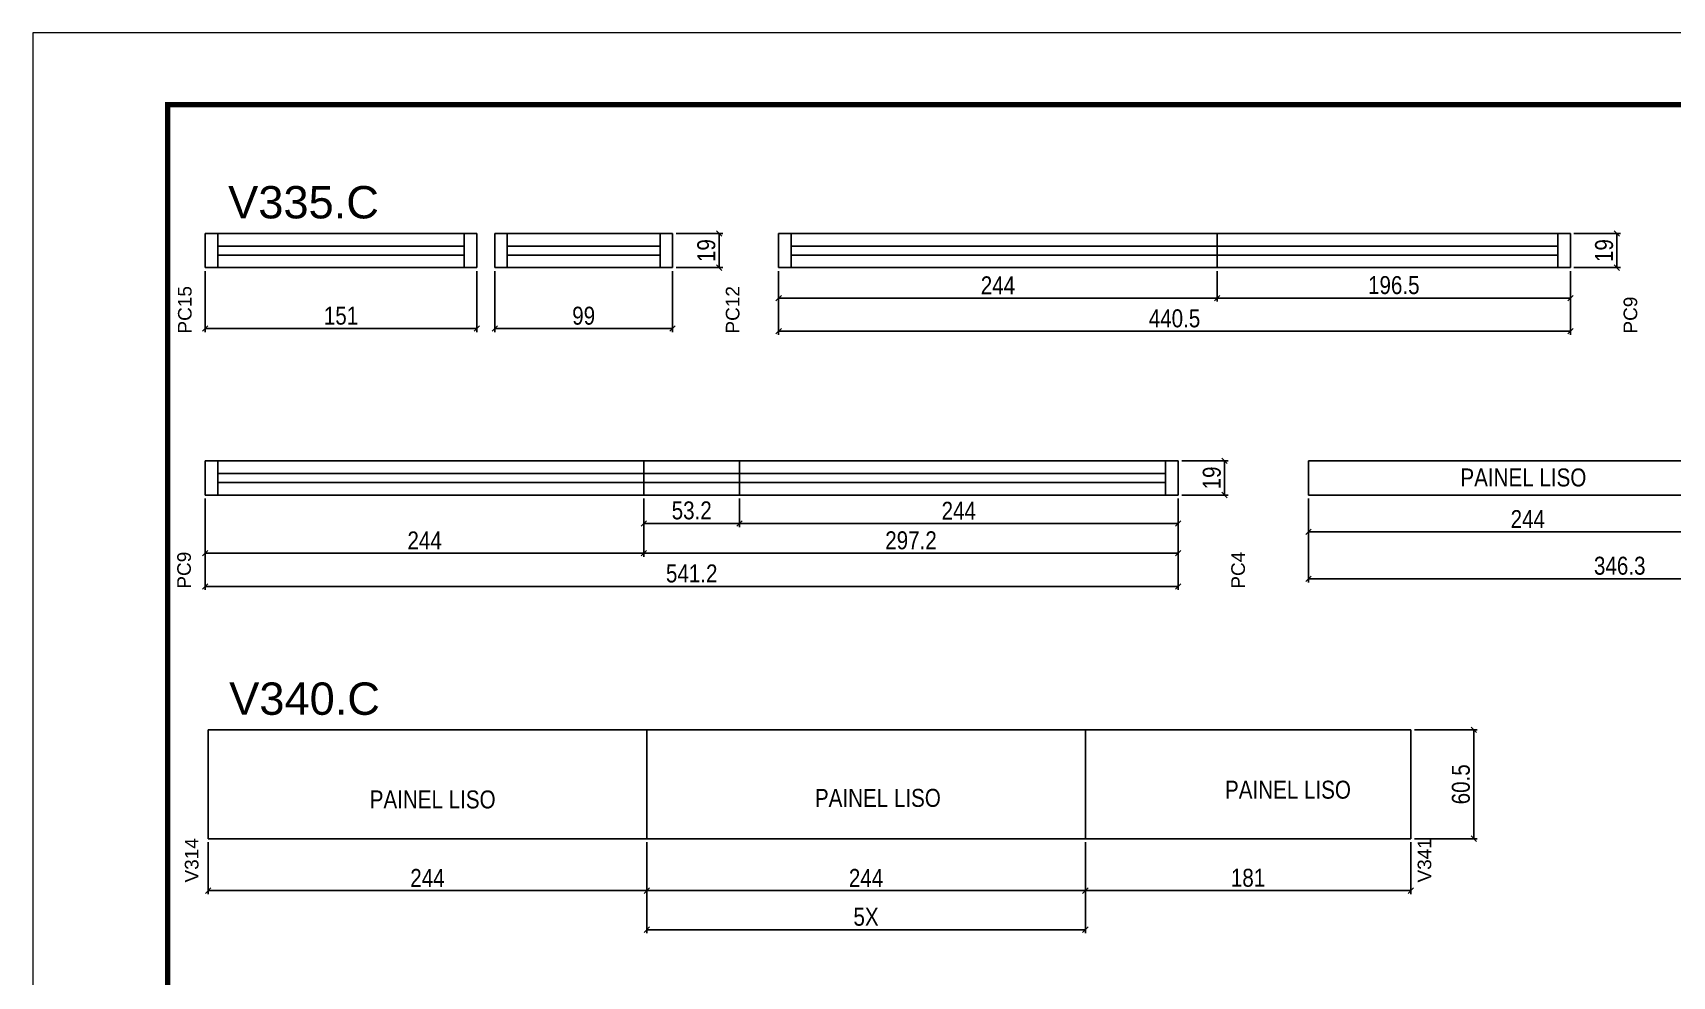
# Model space of a CAD drawing. Extents: x -3394 to 16474, y 3662 to 14397.
# Drawn here: x 5857 to 6769, y 10426 to 10951 of the extents above; entities that cross this region are included whole.
import ezdxf

# ---------------------------------------------------------------- set-up
doc = ezdxf.new("R2010")
doc.units = 0
doc.linetypes.add('DASHED', pattern=[0.75, 0.5, -0.25])
doc.layers.get('0').update_dxf_attribs({"linetype": 'CONTINUOUS'})
doc.layers.get('Defpoints').update_dxf_attribs({"linetype": 'CONTINUOUS'})
for name, color, linetype in [('COTA', 241, 'CONTINUOUS'), ('NOMENCLATURA', 7, 'CONTINUOUS'), ('Painéis', 200, 'CONTINUOUS'), ('SARR_2.2x7', 40, 'CONTINUOUS')]:
    doc.layers.add(name, color=color, linetype=linetype)
doc.layers.add('Folhas', color=255, linetype='CONTINUOUS', lineweight=9)
doc.layers.add('SARRAFO DE PRESSAO', color=251, linetype='DASHED', lineweight=9)
doc.styles.add('ARIAL', font='arial.ttf')
doc.styles.add('COTA TECNICA', font='techl___.ttf', dxfattribs={"height": 10})
doc.dimstyles.new('PAINEL', dxfattribs={"dimtxt": 10, "dimasz": 3, "dimexe": 3, "dimexo": 3, "dimgap": 3, "dimtad": 1, "dimdec": 1, "dimzin": 12, "dimdsep": 46, "dimtxsty": 'COTA TECNICA', "dimblk1": 'OBLIQUE', "dimblk2": 'OBLIQUE', "dimsah": 1, "dimcen": 0.9, "dimclrd": 4, "dimclre": 4, "dimclrt": 240, "dimadec": 1, "dimazin": 3, "dimtfac": 1, "dimtdec": 1, "dimtmove": 0, "dimatfit": 3, "dimfxl": 1, "dimtolj": 1, "dimtzin": 12, "dimarcsym": 0})

# ---------------------------------------------------------------- blocks, each defined once
blk = doc.blocks.new('9999999999')
at = {"layer": 'Folhas'}
blk.add_lwpolyline([(98138.98, 34190.21), (99623.98, 34190.21), (99623.98, 35240.21), (98138.98, 35240.21)], close=True, dxfattribs=at)
at = {"layer": 'Folhas', "color": 30, "const_width": 3}
blk.add_lwpolyline([(98213.98, 34230.21), (99583.98, 34230.21), (99583.98, 35200.21), (98213.98, 35200.21)], close=True, dxfattribs=at)
blk = doc.blocks.new('_Oblique')
at = {"color": 0, "linetype": 'ByBlock', "lineweight": -2}
blk.add_line((-0.5, -0.5), (0.5, 0.5), dxfattribs=at)
blk = doc.blocks.new('*D343')
at = {"layer": 'COTA', "color": 4, "linetype": 'Continuous', "lineweight": -2, "transparency": 16777216}
for p, q in [((6215.15, 10839.12), (6241.02, 10839.12)), ((6239.02, 10839.12), (6239.02, 10820.12)), ((6215.15, 10820.12), (6241.02, 10820.12))]:
    blk.add_line(p, q, dxfattribs=at)
at = {"layer": 'Defpoints', "color": 0, "linetype": 'Continuous', "transparency": 16777216}
for p in [(6213.15, 10839.12), (6213.15, 10820.12), (6239.02, 10820.12)]:
    blk.add_point(p, dxfattribs=at)
at = {"layer": 'COTA', "color": 4, "linetype": 'Continuous', "lineweight": -2, "transparency": 16777216, "xscale": 3, "yscale": 3, "zscale": 3}
for p, rotation in [((6239.02, 10839.12), 90), ((6239.02, 10820.12), 270)]:
    blk.add_blockref('_Oblique', p, dxfattribs=dict(at, rotation=rotation))
at = {"layer": 'COTA', "color": 240, "linetype": 'Continuous', "transparency": 16777216, "insert": (6231.93, 10829.62), "char_height": 10, "attachment_point": 5, "rotation": 90, "style": 'COTA TECNICA'}
blk.add_mtext('\\A1;19', dxfattribs=at)
blk = doc.blocks.new('*D344')
at = {"layer": 'COTA', "color": 4, "linetype": 'Continuous', "lineweight": -2, "transparency": 16777216}
for p, q in [((5953.18, 10818.12), (5953.18, 10784.24)), ((6104.18, 10818.12), (6104.18, 10784.24)), ((5953.18, 10786.24), (6104.18, 10786.24))]:
    blk.add_line(p, q, dxfattribs=at)
at = {"layer": 'Defpoints', "color": 0, "linetype": 'Continuous', "transparency": 16777216}
for p in [(5953.18, 10820.12), (6104.18, 10820.12), (6104.18, 10786.24)]:
    blk.add_point(p, dxfattribs=at)
at = {"layer": 'COTA', "color": 4, "linetype": 'Continuous', "lineweight": -2, "transparency": 16777216, "xscale": 3, "yscale": 3, "zscale": 3, "rotation": 180}
blk.add_blockref('_Oblique', (5953.18, 10786.24), dxfattribs=at)
at = {"layer": 'COTA', "color": 4, "linetype": 'Continuous', "lineweight": -2, "transparency": 16777216, "xscale": 3, "yscale": 3, "zscale": 3}
blk.add_blockref('_Oblique', (6104.18, 10786.24), dxfattribs=at)
at = {"layer": 'COTA', "color": 240, "linetype": 'Continuous', "transparency": 16777216, "insert": (6028.68, 10793.35), "char_height": 10, "attachment_point": 5, "style": 'COTA TECNICA'}
blk.add_mtext('\\A1;151', dxfattribs=at)
blk = doc.blocks.new('*D345')
at = {"layer": 'COTA', "color": 4, "linetype": 'Continuous', "lineweight": -2, "transparency": 16777216}
for p, q in [((6114.18, 10818.12), (6114.18, 10784.24)), ((6213.15, 10818.12), (6213.15, 10784.24)), ((6114.18, 10786.24), (6213.15, 10786.24))]:
    blk.add_line(p, q, dxfattribs=at)
at = {"layer": 'Defpoints', "color": 0, "linetype": 'Continuous', "transparency": 16777216}
for p in [(6114.18, 10820.12), (6213.15, 10820.12), (6213.15, 10786.24)]:
    blk.add_point(p, dxfattribs=at)
at = {"layer": 'COTA', "color": 4, "linetype": 'Continuous', "lineweight": -2, "transparency": 16777216, "xscale": 3, "yscale": 3, "zscale": 3, "rotation": 180}
blk.add_blockref('_Oblique', (6114.18, 10786.24), dxfattribs=at)
at = {"layer": 'COTA', "color": 4, "linetype": 'Continuous', "lineweight": -2, "transparency": 16777216, "xscale": 3, "yscale": 3, "zscale": 3}
blk.add_blockref('_Oblique', (6213.15, 10786.24), dxfattribs=at)
at = {"layer": 'COTA', "color": 240, "linetype": 'Continuous', "transparency": 16777216, "insert": (6163.67, 10793.32), "char_height": 10, "attachment_point": 5, "style": 'COTA TECNICA'}
blk.add_mtext('\\A1;99', dxfattribs=at)
blk = doc.blocks.new('*D346')
at = {"layer": 'COTA', "color": 4, "linetype": 'Continuous', "lineweight": -2, "transparency": 16777216}
for p, q in [((6714.6, 10839.12), (6740.47, 10839.12)), ((6738.47, 10839.12), (6738.47, 10820.12)), ((6714.6, 10820.12), (6740.47, 10820.12))]:
    blk.add_line(p, q, dxfattribs=at)
at = {"layer": 'Defpoints', "color": 0, "linetype": 'Continuous', "transparency": 16777216}
for p in [(6712.6, 10839.12), (6712.6, 10820.12), (6738.47, 10820.12)]:
    blk.add_point(p, dxfattribs=at)
at = {"layer": 'COTA', "color": 4, "linetype": 'Continuous', "lineweight": -2, "transparency": 16777216, "xscale": 3, "yscale": 3, "zscale": 3}
for p, rotation in [((6738.47, 10839.12), 90), ((6738.47, 10820.12), 270)]:
    blk.add_blockref('_Oblique', p, dxfattribs=dict(at, rotation=rotation))
at = {"layer": 'COTA', "color": 240, "linetype": 'Continuous', "transparency": 16777216, "insert": (6731.38, 10829.62), "char_height": 10, "attachment_point": 5, "rotation": 90, "style": 'COTA TECNICA'}
blk.add_mtext('\\A1;19', dxfattribs=at)
blk = doc.blocks.new('*D347')
at = {"layer": 'COTA', "color": 4, "linetype": 'Continuous', "lineweight": -2, "transparency": 16777216}
for p, q in [((6272.14, 10818.12), (6272.14, 10782.74)), ((6712.6, 10818.12), (6712.6, 10782.74)), ((6712.6, 10784.74), (6272.14, 10784.74))]:
    blk.add_line(p, q, dxfattribs=at)
at = {"layer": 'Defpoints', "color": 0, "linetype": 'Continuous', "transparency": 16777216}
for p in [(6272.14, 10820.12), (6712.6, 10820.12), (6272.14, 10784.74)]:
    blk.add_point(p, dxfattribs=at)
at = {"layer": 'COTA', "color": 4, "linetype": 'Continuous', "lineweight": -2, "transparency": 16777216, "xscale": 3, "yscale": 3, "zscale": 3, "rotation": 180}
blk.add_blockref('_Oblique', (6272.14, 10784.74), dxfattribs=at)
at = {"layer": 'COTA', "color": 4, "linetype": 'Continuous', "lineweight": -2, "transparency": 16777216, "xscale": 3, "yscale": 3, "zscale": 3}
blk.add_blockref('_Oblique', (6712.6, 10784.74), dxfattribs=at)
at = {"layer": 'COTA', "color": 240, "linetype": 'Continuous', "transparency": 16777216, "insert": (6492.37, 10791.85), "char_height": 10, "attachment_point": 5, "style": 'COTA TECNICA'}
blk.add_mtext('\\A1;440.5', dxfattribs=at)
blk = doc.blocks.new('*D348')
at = {"layer": 'COTA', "color": 4, "linetype": 'Continuous', "lineweight": -2, "transparency": 16777216}
for p, q in [((6272.14, 10818.12), (6272.14, 10801.21)), ((6516.14, 10818.12), (6516.14, 10801.21)), ((6272.14, 10803.21), (6516.14, 10803.21))]:
    blk.add_line(p, q, dxfattribs=at)
at = {"layer": 'Defpoints', "color": 0, "linetype": 'Continuous', "transparency": 16777216}
for p in [(6272.14, 10820.12), (6516.14, 10820.12), (6516.14, 10803.21)]:
    blk.add_point(p, dxfattribs=at)
at = {"layer": 'COTA', "color": 4, "linetype": 'Continuous', "lineweight": -2, "transparency": 16777216, "xscale": 3, "yscale": 3, "zscale": 3, "rotation": 180}
blk.add_blockref('_Oblique', (6272.14, 10803.21), dxfattribs=at)
at = {"layer": 'COTA', "color": 4, "linetype": 'Continuous', "lineweight": -2, "transparency": 16777216, "xscale": 3, "yscale": 3, "zscale": 3}
blk.add_blockref('_Oblique', (6516.14, 10803.21), dxfattribs=at)
at = {"layer": 'COTA', "color": 240, "linetype": 'Continuous', "transparency": 16777216, "insert": (6394.14, 10810.28), "char_height": 10, "attachment_point": 5, "style": 'COTA TECNICA'}
blk.add_mtext('\\A1;244', dxfattribs=at)
blk = doc.blocks.new('*D349')
at = {"layer": 'COTA', "color": 4, "linetype": 'Continuous', "lineweight": -2, "transparency": 16777216}
for p, q in [((6516.14, 10818.12), (6516.14, 10801.21)), ((6712.6, 10818.12), (6712.6, 10801.21)), ((6516.14, 10803.21), (6712.6, 10803.21))]:
    blk.add_line(p, q, dxfattribs=at)
at = {"layer": 'Defpoints', "color": 0, "linetype": 'Continuous', "transparency": 16777216}
for p in [(6516.14, 10820.12), (6712.6, 10820.12), (6712.6, 10803.21)]:
    blk.add_point(p, dxfattribs=at)
at = {"layer": 'COTA', "color": 4, "linetype": 'Continuous', "lineweight": -2, "transparency": 16777216, "xscale": 3, "yscale": 3, "zscale": 3, "rotation": 180}
blk.add_blockref('_Oblique', (6516.14, 10803.21), dxfattribs=at)
at = {"layer": 'COTA', "color": 4, "linetype": 'Continuous', "lineweight": -2, "transparency": 16777216, "xscale": 3, "yscale": 3, "zscale": 3}
blk.add_blockref('_Oblique', (6712.6, 10803.21), dxfattribs=at)
at = {"layer": 'COTA', "color": 240, "linetype": 'Continuous', "transparency": 16777216, "insert": (6614.37, 10810.35), "char_height": 10, "attachment_point": 5, "style": 'COTA TECNICA'}
blk.add_mtext('\\A1;196.5', dxfattribs=at)
blk = doc.blocks.new('*D350')
at = {"layer": 'COTA', "color": 4, "linetype": 'Continuous', "lineweight": -2, "transparency": 16777216}
for p, q in [((6496.35, 10712.6), (6522.22, 10712.6)), ((6520.22, 10712.6), (6520.22, 10693.6)), ((6496.35, 10693.6), (6522.22, 10693.6))]:
    blk.add_line(p, q, dxfattribs=at)
at = {"layer": 'Defpoints', "color": 0, "linetype": 'Continuous', "transparency": 16777216}
for p in [(6494.35, 10712.6), (6494.35, 10693.6), (6520.22, 10693.6)]:
    blk.add_point(p, dxfattribs=at)
at = {"layer": 'COTA', "color": 4, "linetype": 'Continuous', "lineweight": -2, "transparency": 16777216, "xscale": 3, "yscale": 3, "zscale": 3}
for p, rotation in [((6520.22, 10712.6), 90), ((6520.22, 10693.6), 270)]:
    blk.add_blockref('_Oblique', p, dxfattribs=dict(at, rotation=rotation))
at = {"layer": 'COTA', "color": 240, "linetype": 'Continuous', "transparency": 16777216, "insert": (6513.13, 10703.1), "char_height": 10, "attachment_point": 5, "rotation": 90, "style": 'COTA TECNICA'}
blk.add_mtext('\\A1;19', dxfattribs=at)
blk = doc.blocks.new('*D351')
at = {"layer": 'COTA', "color": 4, "linetype": 'Continuous', "lineweight": -2, "transparency": 16777216}
for p, q in [((5953.18, 10691.6), (5953.18, 10640.77)), ((6494.35, 10691.6), (6494.35, 10640.77)), ((6494.35, 10642.77), (5953.18, 10642.77))]:
    blk.add_line(p, q, dxfattribs=at)
at = {"layer": 'Defpoints', "color": 0, "linetype": 'Continuous', "transparency": 16777216}
for p in [(5953.18, 10693.6), (6494.35, 10693.6), (5953.18, 10642.77)]:
    blk.add_point(p, dxfattribs=at)
at = {"layer": 'COTA', "color": 4, "linetype": 'Continuous', "lineweight": -2, "transparency": 16777216, "xscale": 3, "yscale": 3, "zscale": 3, "rotation": 180}
blk.add_blockref('_Oblique', (5953.18, 10642.77), dxfattribs=at)
at = {"layer": 'COTA', "color": 4, "linetype": 'Continuous', "lineweight": -2, "transparency": 16777216, "xscale": 3, "yscale": 3, "zscale": 3}
blk.add_blockref('_Oblique', (6494.35, 10642.77), dxfattribs=at)
at = {"layer": 'COTA', "color": 240, "linetype": 'Continuous', "transparency": 16777216, "insert": (6223.77, 10649.88), "char_height": 10, "attachment_point": 5, "style": 'COTA TECNICA'}
blk.add_mtext('\\A1;541.2', dxfattribs=at)
blk = doc.blocks.new('*D352')
at = {"layer": 'COTA', "color": 4, "linetype": 'Continuous', "lineweight": -2, "transparency": 16777216}
for p, q in [((5953.18, 10691.6), (5953.18, 10659.24)), ((6197.18, 10691.6), (6197.18, 10659.24)), ((5953.18, 10661.24), (6197.18, 10661.24))]:
    blk.add_line(p, q, dxfattribs=at)
at = {"layer": 'Defpoints', "color": 0, "linetype": 'Continuous', "transparency": 16777216}
for p in [(5953.18, 10693.6), (6197.18, 10693.6), (6197.18, 10661.24)]:
    blk.add_point(p, dxfattribs=at)
at = {"layer": 'COTA', "color": 4, "linetype": 'Continuous', "lineweight": -2, "transparency": 16777216, "xscale": 3, "yscale": 3, "zscale": 3, "rotation": 180}
blk.add_blockref('_Oblique', (5953.18, 10661.24), dxfattribs=at)
at = {"layer": 'COTA', "color": 4, "linetype": 'Continuous', "lineweight": -2, "transparency": 16777216, "xscale": 3, "yscale": 3, "zscale": 3}
blk.add_blockref('_Oblique', (6197.18, 10661.24), dxfattribs=at)
at = {"layer": 'COTA', "color": 240, "linetype": 'Continuous', "transparency": 16777216, "insert": (6075.18, 10668.32), "char_height": 10, "attachment_point": 5, "style": 'COTA TECNICA'}
blk.add_mtext('\\A1;244', dxfattribs=at)
blk = doc.blocks.new('*D353')
at = {"layer": 'COTA', "color": 4, "linetype": 'Continuous', "lineweight": -2, "transparency": 16777216}
for p, q in [((6197.18, 10691.6), (6197.18, 10659.24)), ((6494.35, 10691.6), (6494.35, 10659.24)), ((6197.18, 10661.24), (6494.35, 10661.24))]:
    blk.add_line(p, q, dxfattribs=at)
at = {"layer": 'Defpoints', "color": 0, "linetype": 'Continuous', "transparency": 16777216}
for p in [(6197.18, 10693.6), (6494.35, 10693.6), (6494.35, 10661.24)]:
    blk.add_point(p, dxfattribs=at)
at = {"layer": 'COTA', "color": 4, "linetype": 'Continuous', "lineweight": -2, "transparency": 16777216, "xscale": 3, "yscale": 3, "zscale": 3, "rotation": 180}
blk.add_blockref('_Oblique', (6197.18, 10661.24), dxfattribs=at)
at = {"layer": 'COTA', "color": 4, "linetype": 'Continuous', "lineweight": -2, "transparency": 16777216, "xscale": 3, "yscale": 3, "zscale": 3}
blk.add_blockref('_Oblique', (6494.35, 10661.24), dxfattribs=at)
at = {"layer": 'COTA', "color": 240, "linetype": 'Continuous', "transparency": 16777216, "insert": (6345.77, 10668.34), "char_height": 10, "attachment_point": 5, "style": 'COTA TECNICA'}
blk.add_mtext('\\A1;297.2', dxfattribs=at)
blk = doc.blocks.new('*D354')
at = {"layer": 'COTA', "color": 4, "linetype": 'Continuous', "lineweight": -2, "transparency": 16777216}
for p, q in [((6197.18, 10691.6), (6197.18, 10675.76)), ((6250.35, 10691.6), (6250.35, 10675.76)), ((6197.18, 10677.76), (6250.35, 10677.76))]:
    blk.add_line(p, q, dxfattribs=at)
at = {"layer": 'Defpoints', "color": 0, "linetype": 'Continuous', "transparency": 16777216}
for p in [(6197.18, 10693.6), (6250.35, 10693.6), (6250.35, 10677.76)]:
    blk.add_point(p, dxfattribs=at)
at = {"layer": 'COTA', "color": 4, "linetype": 'Continuous', "lineweight": -2, "transparency": 16777216, "xscale": 3, "yscale": 3, "zscale": 3, "rotation": 180}
blk.add_blockref('_Oblique', (6197.18, 10677.76), dxfattribs=at)
at = {"layer": 'COTA', "color": 4, "linetype": 'Continuous', "lineweight": -2, "transparency": 16777216, "xscale": 3, "yscale": 3, "zscale": 3}
blk.add_blockref('_Oblique', (6250.35, 10677.76), dxfattribs=at)
at = {"layer": 'COTA', "color": 240, "linetype": 'Continuous', "transparency": 16777216, "insert": (6223.77, 10684.98), "char_height": 10, "attachment_point": 5, "style": 'COTA TECNICA'}
blk.add_mtext('\\A1;53.2', dxfattribs=at)
blk = doc.blocks.new('*D355')
at = {"layer": 'COTA', "color": 4, "linetype": 'Continuous', "lineweight": -2, "transparency": 16777216}
for p, q in [((6250.35, 10691.6), (6250.35, 10675.76)), ((6494.35, 10691.6), (6494.35, 10675.76)), ((6250.35, 10677.76), (6494.35, 10677.76))]:
    blk.add_line(p, q, dxfattribs=at)
at = {"layer": 'Defpoints', "color": 0, "linetype": 'Continuous', "transparency": 16777216}
for p in [(6250.35, 10693.6), (6494.35, 10693.6), (6494.35, 10677.76)]:
    blk.add_point(p, dxfattribs=at)
at = {"layer": 'COTA', "color": 4, "linetype": 'Continuous', "lineweight": -2, "transparency": 16777216, "xscale": 3, "yscale": 3, "zscale": 3, "rotation": 180}
blk.add_blockref('_Oblique', (6250.35, 10677.76), dxfattribs=at)
at = {"layer": 'COTA', "color": 4, "linetype": 'Continuous', "lineweight": -2, "transparency": 16777216, "xscale": 3, "yscale": 3, "zscale": 3}
blk.add_blockref('_Oblique', (6494.35, 10677.76), dxfattribs=at)
at = {"layer": 'COTA', "color": 240, "linetype": 'Continuous', "transparency": 16777216, "insert": (6372.35, 10684.83), "char_height": 10, "attachment_point": 5, "style": 'COTA TECNICA'}
blk.add_mtext('\\A1;244', dxfattribs=at)
blk = doc.blocks.new('*D356')
at = {"layer": 'COTA', "color": 4, "linetype": 'Continuous', "lineweight": -2, "transparency": 16777216}
for p, q in [((6566.9, 10691.6), (6566.9, 10671.13)), ((6810.9, 10691.6), (6810.9, 10671.13)), ((6566.9, 10673.13), (6810.9, 10673.13))]:
    blk.add_line(p, q, dxfattribs=at)
at = {"layer": 'Defpoints', "color": 0, "linetype": 'Continuous', "transparency": 16777216}
for p in [(6566.9, 10693.6), (6810.9, 10693.6), (6810.9, 10673.13)]:
    blk.add_point(p, dxfattribs=at)
at = {"layer": 'COTA', "color": 4, "linetype": 'Continuous', "lineweight": -2, "transparency": 16777216, "xscale": 3, "yscale": 3, "zscale": 3, "rotation": 180}
blk.add_blockref('_Oblique', (6566.9, 10673.13), dxfattribs=at)
at = {"layer": 'COTA', "color": 4, "linetype": 'Continuous', "lineweight": -2, "transparency": 16777216, "xscale": 3, "yscale": 3, "zscale": 3}
blk.add_blockref('_Oblique', (6810.9, 10673.13), dxfattribs=at)
at = {"layer": 'COTA', "color": 240, "linetype": 'Continuous', "transparency": 16777216, "insert": (6688.9, 10680.2), "char_height": 10, "attachment_point": 5, "style": 'COTA TECNICA'}
blk.add_mtext('\\A1;244', dxfattribs=at)
blk = doc.blocks.new('*D358')
at = {"layer": 'COTA', "color": 4, "linetype": 'Continuous', "lineweight": -2, "transparency": 16777216}
for p, q in [((6566.9, 10691.6), (6566.9, 10644.99)), ((6913.2, 10691.6), (6913.2, 10644.99)), ((6566.9, 10646.99), (6913.2, 10646.99))]:
    blk.add_line(p, q, dxfattribs=at)
at = {"layer": 'Defpoints', "color": 0, "linetype": 'Continuous', "transparency": 16777216}
for p in [(6566.9, 10693.6), (6913.2, 10693.6), (6913.2, 10646.99)]:
    blk.add_point(p, dxfattribs=at)
at = {"layer": 'COTA', "color": 4, "linetype": 'Continuous', "lineweight": -2, "transparency": 16777216, "xscale": 3, "yscale": 3, "zscale": 3, "rotation": 180}
blk.add_blockref('_Oblique', (6566.9, 10646.99), dxfattribs=at)
at = {"layer": 'COTA', "color": 4, "linetype": 'Continuous', "lineweight": -2, "transparency": 16777216, "xscale": 3, "yscale": 3, "zscale": 3}
blk.add_blockref('_Oblique', (6913.2, 10646.99), dxfattribs=at)
at = {"layer": 'COTA', "color": 240, "linetype": 'Continuous', "transparency": 16777216, "insert": (6740.05, 10654.2), "char_height": 10, "attachment_point": 5, "style": 'COTA TECNICA'}
blk.add_mtext('\\A1;346.3', dxfattribs=at)
blk = doc.blocks.new('*D379')
at = {"layer": 'COTA', "color": 4, "linetype": 'Continuous', "lineweight": -2, "transparency": 16777216}
for p, q in [((5954.76, 10500.37), (5954.76, 10471.45)), ((6198.76, 10500.37), (6198.76, 10471.45)), ((5954.76, 10473.45), (6198.76, 10473.45))]:
    blk.add_line(p, q, dxfattribs=at)
at = {"layer": 'Defpoints', "color": 0, "linetype": 'Continuous', "transparency": 16777216}
for p in [(5954.76, 10502.37), (6198.76, 10502.37), (6198.76, 10473.45)]:
    blk.add_point(p, dxfattribs=at)
at = {"layer": 'COTA', "color": 4, "linetype": 'Continuous', "lineweight": -2, "transparency": 16777216, "xscale": 3, "yscale": 3, "zscale": 3, "rotation": 180}
blk.add_blockref('_Oblique', (5954.76, 10473.45), dxfattribs=at)
at = {"layer": 'COTA', "color": 4, "linetype": 'Continuous', "lineweight": -2, "transparency": 16777216, "xscale": 3, "yscale": 3, "zscale": 3}
blk.add_blockref('_Oblique', (6198.76, 10473.45), dxfattribs=at)
at = {"layer": 'COTA', "color": 240, "linetype": 'Continuous', "transparency": 16777216, "insert": (6076.76, 10480.52), "char_height": 10, "attachment_point": 5, "style": 'COTA TECNICA'}
blk.add_mtext('\\A1;244', dxfattribs=at)
blk = doc.blocks.new('*D380')
at = {"layer": 'COTA', "color": 4, "linetype": 'Continuous', "lineweight": -2, "transparency": 16777216}
for p, q in [((6198.76, 10500.37), (6198.76, 10471.45)), ((6442.76, 10500.37), (6442.76, 10471.45)), ((6198.76, 10473.45), (6442.76, 10473.45))]:
    blk.add_line(p, q, dxfattribs=at)
at = {"layer": 'Defpoints', "color": 0, "linetype": 'Continuous', "transparency": 16777216}
for p in [(6198.76, 10502.37), (6442.76, 10502.37), (6442.76, 10473.45)]:
    blk.add_point(p, dxfattribs=at)
at = {"layer": 'COTA', "color": 4, "linetype": 'Continuous', "lineweight": -2, "transparency": 16777216, "xscale": 3, "yscale": 3, "zscale": 3, "rotation": 180}
blk.add_blockref('_Oblique', (6198.76, 10473.45), dxfattribs=at)
at = {"layer": 'COTA', "color": 4, "linetype": 'Continuous', "lineweight": -2, "transparency": 16777216, "xscale": 3, "yscale": 3, "zscale": 3}
blk.add_blockref('_Oblique', (6442.76, 10473.45), dxfattribs=at)
at = {"layer": 'COTA', "color": 240, "linetype": 'Continuous', "transparency": 16777216, "insert": (6320.76, 10480.52), "char_height": 10, "attachment_point": 5, "style": 'COTA TECNICA'}
blk.add_mtext('\\A1;244', dxfattribs=at)
blk = doc.blocks.new('*D381')
at = {"layer": 'COTA', "color": 4, "linetype": 'Continuous', "lineweight": -2, "transparency": 16777216}
for p, q in [((6442.76, 10500.37), (6442.76, 10471.45)), ((6623.79, 10500.37), (6623.79, 10471.45)), ((6442.76, 10473.45), (6623.79, 10473.45))]:
    blk.add_line(p, q, dxfattribs=at)
at = {"layer": 'Defpoints', "color": 0, "linetype": 'Continuous', "transparency": 16777216}
for p in [(6442.76, 10502.37), (6623.79, 10502.37), (6623.79, 10473.45)]:
    blk.add_point(p, dxfattribs=at)
at = {"layer": 'COTA', "color": 4, "linetype": 'Continuous', "lineweight": -2, "transparency": 16777216, "xscale": 3, "yscale": 3, "zscale": 3, "rotation": 180}
blk.add_blockref('_Oblique', (6442.76, 10473.45), dxfattribs=at)
at = {"layer": 'COTA', "color": 4, "linetype": 'Continuous', "lineweight": -2, "transparency": 16777216, "xscale": 3, "yscale": 3, "zscale": 3}
blk.add_blockref('_Oblique', (6623.79, 10473.45), dxfattribs=at)
at = {"layer": 'COTA', "color": 240, "linetype": 'Continuous', "transparency": 16777216, "insert": (6533.28, 10480.55), "char_height": 10, "attachment_point": 5, "style": 'COTA TECNICA'}
blk.add_mtext('\\A1;181', dxfattribs=at)
blk = doc.blocks.new('*D382')
at = {"layer": 'COTA', "color": 4, "linetype": 'Continuous', "lineweight": -2, "transparency": 16777216}
for p, q in [((6198.76, 10500.37), (6198.76, 10449.73)), ((6442.76, 10500.37), (6442.76, 10449.73)), ((6198.76, 10451.73), (6442.76, 10451.73))]:
    blk.add_line(p, q, dxfattribs=at)
at = {"layer": 'Defpoints', "color": 0, "linetype": 'Continuous', "transparency": 16777216}
for p in [(6198.76, 10502.37), (6442.76, 10502.37), (6442.76, 10451.73)]:
    blk.add_point(p, dxfattribs=at)
at = {"layer": 'COTA', "color": 4, "linetype": 'Continuous', "lineweight": -2, "transparency": 16777216, "xscale": 3, "yscale": 3, "zscale": 3, "rotation": 180}
blk.add_blockref('_Oblique', (6198.76, 10451.73), dxfattribs=at)
at = {"layer": 'COTA', "color": 4, "linetype": 'Continuous', "lineweight": -2, "transparency": 16777216, "xscale": 3, "yscale": 3, "zscale": 3}
blk.add_blockref('_Oblique', (6442.76, 10451.73), dxfattribs=at)
at = {"layer": 'COTA', "color": 240, "linetype": 'Continuous', "transparency": 16777216, "insert": (6320.76, 10458.84), "char_height": 10, "attachment_point": 5, "style": 'COTA TECNICA'}
blk.add_mtext('\\A1;5X', dxfattribs=at)
blk = doc.blocks.new('*D400')
at = {"layer": 'COTA', "color": 4, "linetype": 'Continuous', "lineweight": -2, "transparency": 16777216}
for p, q in [((6625.79, 10562.87), (6660.83, 10562.87)), ((6658.83, 10502.37), (6658.83, 10562.87)), ((6625.79, 10502.37), (6660.83, 10502.37))]:
    blk.add_line(p, q, dxfattribs=at)
at = {"layer": 'Defpoints', "color": 0, "linetype": 'Continuous', "transparency": 16777216}
for p in [(6623.79, 10562.87), (6658.83, 10562.87), (6623.79, 10502.37)]:
    blk.add_point(p, dxfattribs=at)
at = {"layer": 'COTA', "color": 4, "linetype": 'Continuous', "lineweight": -2, "transparency": 16777216, "xscale": 3, "yscale": 3, "zscale": 3}
for p, rotation in [((6658.83, 10562.87), 90), ((6658.83, 10502.37), 270)]:
    blk.add_blockref('_Oblique', p, dxfattribs=dict(at, rotation=rotation))
at = {"layer": 'COTA', "color": 240, "linetype": 'Continuous', "transparency": 16777216, "insert": (6651.72, 10532.62), "char_height": 10, "attachment_point": 5, "rotation": 90, "style": 'COTA TECNICA'}
blk.add_mtext('\\A1;60.5', dxfattribs=at)

msp = doc.modelspace()

# ---------------------------------------------------------------- linework, layer by layer
at = {"layer": 'Painéis', "linetype": 'Continuous'}
for p, q in [((5953.18, 10839.12), (5953.18, 10820.12)), ((6104.18, 10839.12), (5953.18, 10839.12)), ((6104.18, 10839.12), (6104.18, 10820.12)), ((6213.15, 10839.12), (6114.18, 10839.12)), ((6114.18, 10839.12), (6114.18, 10820.12)), ((6213.15, 10820.12), (6213.15, 10839.12)), ((6712.6, 10839.12), (6272.14, 10839.12)), ((6272.14, 10839.12), (6272.14, 10820.12)), ((6516.14, 10839.12), (6516.14, 10820.12)), ((6712.6, 10820.12), (6712.6, 10839.12)), ((5953.18, 10820.12), (6104.18, 10820.12)), ((6114.18, 10820.12), (6213.15, 10820.12)), ((6272.14, 10820.12), (6712.6, 10820.12)), ((6494.35, 10712.6), (5953.18, 10712.6)), ((5953.18, 10712.6), (5953.18, 10693.6)), ((6197.18, 10712.6), (6197.18, 10693.6)), ((6250.35, 10693.6), (6250.35, 10712.6)), ((6494.35, 10693.6), (6494.35, 10712.6)), ((6566.9, 10712.6), (6913.2, 10712.6)), ((6566.9, 10693.6), (6566.9, 10712.6)), ((5953.18, 10693.6), (6494.35, 10693.6)), ((6913.2, 10693.6), (6566.9, 10693.6)), ((5954.76, 10502.37), (5954.76, 10562.87)), ((5954.76, 10562.87), (6623.79, 10562.87)), ((6198.76, 10502.37), (6198.76, 10562.87)), ((6442.76, 10502.37), (6442.76, 10562.87)), ((6442.76, 10502.37), (6442.76, 10562.87)), ((6623.79, 10562.87), (6623.79, 10502.37)), ((6623.79, 10502.37), (5954.76, 10502.37))]:
    msp.add_line(p, q, dxfattribs=at)
at = {"layer": 'SARR_2.2x7', "ltscale": 25}
for p, q in [((5960.18, 10839.12), (5960.18, 10820.12)), ((6097.18, 10839.12), (6097.18, 10820.12)), ((6121.18, 10839.12), (6121.18, 10820.12)), ((6206.15, 10820.12), (6206.15, 10839.12)), ((6279.14, 10839.12), (6279.14, 10820.12)), ((6705.6, 10820.12), (6705.6, 10839.12)), ((6097.18, 10832.12), (5960.18, 10832.12)), ((5960.18, 10827.12), (6097.18, 10827.12)), ((6206.15, 10832.12), (6121.18, 10832.12)), ((6121.18, 10827.12), (6206.15, 10827.12)), ((6516.14, 10832.12), (6279.14, 10832.12)), ((6279.14, 10827.12), (6516.14, 10827.12)), ((6705.6, 10832.12), (6516.14, 10832.12)), ((6516.14, 10827.12), (6705.6, 10827.12)), ((5960.18, 10712.6), (5960.18, 10693.6)), ((6487.35, 10693.6), (6487.35, 10712.6)), ((6197.18, 10705.6), (5960.18, 10705.6)), ((5960.18, 10700.6), (6197.18, 10700.6)), ((6487.35, 10705.6), (6197.18, 10705.6)), ((6197.18, 10700.6), (6487.35, 10700.6))]:
    msp.add_line(p, q, dxfattribs=at)

# ---------------------------------------------------------------- block references
at = {"layer": 'SARRAFO DE PRESSAO', "color": 6, "linetype": 'ByBlock'}
msp.add_blockref('9999999999', (-92281.77, -24289.38), dxfattribs=at)

# ---------------------------------------------------------------- texts
at = {"layer": 'COTA', "color": 240, "linetype": 'Continuous', "char_height": 10, "attachment_point": 5, "style": 'COTA TECNICA'}
for insert in [(6686.46, 10703.29), (6555.49, 10529.56), (6079.67, 10524.14), (6327.35, 10525)]:
    msp.add_mtext('\\A1;PAINEL LISO', dxfattribs=dict(at, insert=insert))
at = {"layer": 'NOMENCLATURA', "linetype": 'Continuous', "style": 'ARIAL'}
for s, p in [('V335.C', (5965.9, 10847.53)), ('V340.C', (5966.48, 10571.29))]:
    msp.add_text(s, height=18, dxfattribs=at).set_placement(p)
for s, p in [('PC15', (5945.56, 10783.44)), ('PC12', (6250.32, 10783.44)), ('PC9', (6749.77, 10783.44)), ('PC9', (5945.14, 10641.48)), ('PC4', (6531.52, 10641.48)), ('V314', (5949.37, 10477.97)), ('V341', (6635.2, 10477.97))]:
    msp.add_text(s, height=7.567, rotation=90, dxfattribs=at).set_placement(p)

# ---------------------------------------------------------------- dimensions: what is measured, and where the dimension line sits
at = {"layer": 'COTA', "linetype": 'Continuous'}
for base, p1, p2, picture, middle in [((6239.02, 10820.12), (6213.15, 10839.12), (6213.15, 10820.12), '*D343', (6231.93, 10829.62)), ((6738.47, 10820.12), (6712.6, 10839.12), (6712.6, 10820.12), '*D346', (6731.38, 10829.62)), ((6520.22, 10693.6), (6494.35, 10712.6), (6494.35, 10693.6), '*D350', (6513.13, 10703.1)), ((6658.83, 10562.87), (6623.79, 10502.37), (6623.79, 10562.87), '*D400', (6651.72, 10532.62))]:
    dim = msp.add_linear_dim(base=base, p1=p1, p2=p2, angle=90, dimstyle='PAINEL', override={"dimexe": 2, "dimexo": 2, "dimgap": 2, "dimadec": 8, "dimtix": 1, "dimatfit": 2, "dimldrblk": 'Oblique'}, dxfattribs=at)
    dim.commit()
    dim.dimension.update_dxf_attribs({"geometry": picture, "text_midpoint": middle})
for base, p1, p2, override, picture, middle in [((6104.18, 10786.24), (5953.18, 10820.12), (6104.18, 10820.12), {"dimexe": 2, "dimexo": 2, "dimgap": 2, "dimadec": 8, "dimtix": 1, "dimatfit": 2, "dimldrblk": 'Oblique'}, '*D344', (6028.68, 10793.35)), ((6213.15, 10786.24), (6114.18, 10820.12), (6213.15, 10820.12), {"dimexe": 2, "dimexo": 2, "dimgap": 2, "dimadec": 8, "dimtix": 1, "dimtmove": 1, "dimatfit": 2, "dimldrblk": 'Oblique'}, '*D345', (6163.67, 10793.32)), ((6272.14, 10784.74), (6712.6, 10820.12), (6272.14, 10820.12), {"dimexe": 2, "dimexo": 2, "dimgap": 2, "dimadec": 8, "dimtix": 1, "dimatfit": 2, "dimldrblk": 'Oblique'}, '*D347', (6492.37, 10791.85)), ((6516.14, 10803.21), (6272.14, 10820.12), (6516.14, 10820.12), {"dimexe": 2, "dimexo": 2, "dimgap": 2, "dimadec": 8, "dimtix": 1, "dimatfit": 2, "dimldrblk": 'Oblique'}, '*D348', (6394.14, 10810.28)), ((6712.6, 10803.21), (6516.14, 10820.12), (6712.6, 10820.12), {"dimexe": 2, "dimexo": 2, "dimgap": 2, "dimadec": 8, "dimtix": 1, "dimtmove": 1, "dimatfit": 2, "dimldrblk": 'Oblique'}, '*D349', (6614.37, 10810.35)), ((5953.18, 10642.77), (6494.35, 10693.6), (5953.18, 10693.6), {"dimexe": 2, "dimexo": 2, "dimgap": 2, "dimadec": 8, "dimtix": 1, "dimatfit": 2, "dimldrblk": 'Oblique'}, '*D351', (6223.77, 10649.88)), ((6197.18, 10661.24), (5953.18, 10693.6), (6197.18, 10693.6), {"dimexe": 2, "dimexo": 2, "dimgap": 2, "dimadec": 8, "dimtix": 1, "dimatfit": 2, "dimldrblk": 'Oblique'}, '*D352', (6075.18, 10668.32)), ((6494.35, 10661.24), (6197.18, 10693.6), (6494.35, 10693.6), {"dimexe": 2, "dimexo": 2, "dimgap": 2, "dimadec": 8, "dimtix": 1, "dimtmove": 1, "dimatfit": 2, "dimldrblk": 'Oblique'}, '*D353', (6345.77, 10668.34)), ((6250.35, 10677.76), (6197.18, 10693.6), (6250.35, 10693.6), {"dimexe": 2, "dimexo": 2, "dimgap": 2, "dimadec": 8, "dimtix": 1, "dimatfit": 2, "dimldrblk": 'Oblique'}, '*D354', (6223.77, 10684.98)), ((6494.35, 10677.76), (6250.35, 10693.6), (6494.35, 10693.6), {"dimexe": 2, "dimexo": 2, "dimgap": 2, "dimadec": 8, "dimtix": 1, "dimtmove": 1, "dimatfit": 2, "dimldrblk": 'Oblique'}, '*D355', (6372.35, 10684.83)), ((6810.9, 10673.13), (6566.9, 10693.6), (6810.9, 10693.6), {"dimexe": 2, "dimexo": 2, "dimgap": 2, "dimadec": 8, "dimtix": 1, "dimatfit": 2, "dimldrblk": 'Oblique'}, '*D356', (6688.9, 10680.2)), ((6913.2, 10646.99), (6566.9, 10693.6), (6913.2, 10693.6), {"dimexe": 2, "dimexo": 2, "dimgap": 2, "dimadec": 8, "dimtix": 1, "dimatfit": 2, "dimldrblk": 'Oblique'}, '*D358', (6740.05, 10654.2)), ((6198.76, 10473.45), (5954.76, 10502.37), (6198.76, 10502.37), {"dimexe": 2, "dimexo": 2, "dimgap": 2, "dimadec": 8, "dimtix": 1, "dimatfit": 2, "dimldrblk": 'Oblique'}, '*D379', (6076.76, 10480.52)), ((6442.76, 10473.45), (6198.76, 10502.37), (6442.76, 10502.37), {"dimexe": 2, "dimexo": 2, "dimgap": 2, "dimadec": 8, "dimtix": 1, "dimtmove": 1, "dimatfit": 2, "dimldrblk": 'Oblique'}, '*D380', (6320.76, 10480.52)), ((6623.79, 10473.45), (6442.76, 10502.37), (6623.79, 10502.37), {"dimexe": 2, "dimexo": 2, "dimgap": 2, "dimadec": 8, "dimtix": 1, "dimtmove": 1, "dimatfit": 2, "dimldrblk": 'Oblique'}, '*D381', (6533.28, 10480.55))]:
    dim = msp.add_linear_dim(base=base, p1=p1, p2=p2, dimstyle='PAINEL', override=override, dxfattribs=at)
    dim.commit()
    dim.dimension.update_dxf_attribs({"geometry": picture, "text_midpoint": middle})
dim = msp.add_linear_dim(base=(6442.76, 10451.73), p1=(6198.76, 10502.37), p2=(6442.76, 10502.37), text='5X', dimstyle='PAINEL', override={"dimexe": 2, "dimexo": 2, "dimgap": 2, "dimadec": 8, "dimtix": 1, "dimatfit": 2, "dimldrblk": 'Oblique'}, dxfattribs=at)
dim.commit()
dim.dimension.update_dxf_attribs({"geometry": '*D382', "text_midpoint": (6320.76, 10458.84)})

doc.saveas('drawing.dxf')
